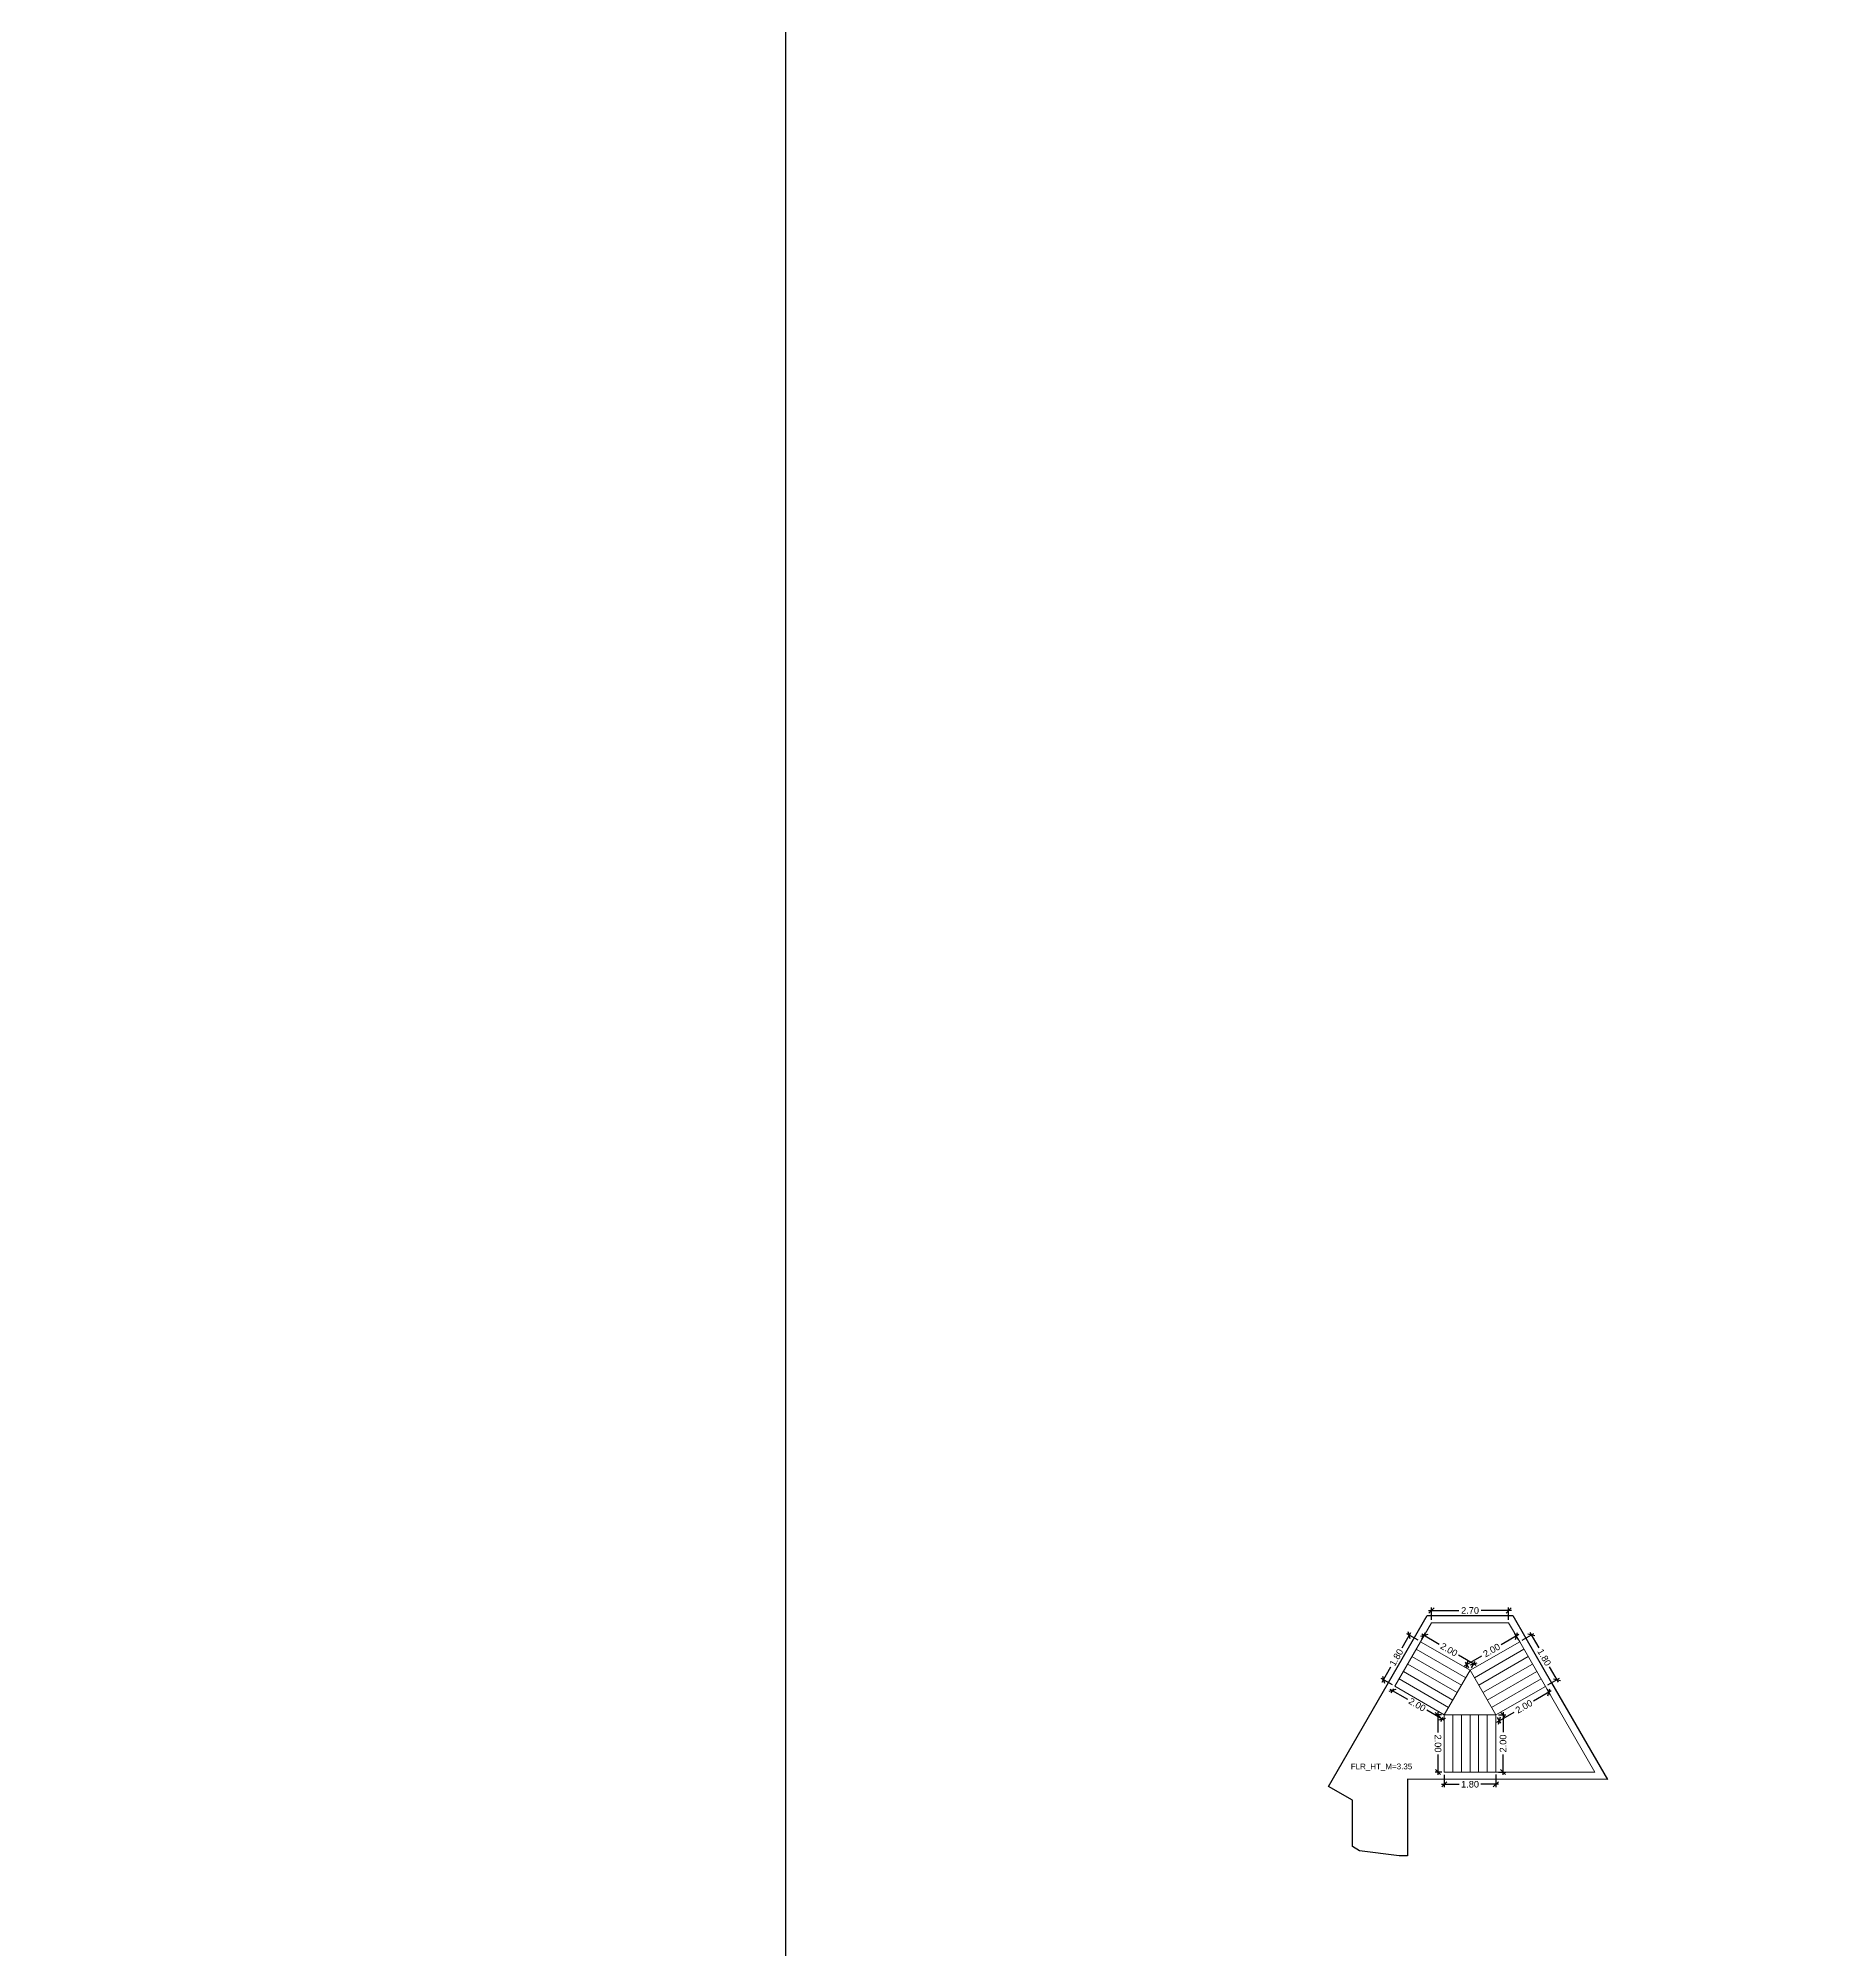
# Model space of a CAD drawing. Header units: metres. Extents: x 256329 to 886268, y -249371 to 355.
# Drawn here: x 281719.7 to 281782.1, y -707 to -640.1 of the extents above; entities that cross this region are included whole.
import ezdxf

# ---------------------------------------------------------------- set-up
doc = ezdxf.new("R2010")
doc.units = ezdxf.units.M
doc.header["$MEASUREMENT"] = 0
doc.header["$PDMODE"] = 35
doc.linetypes.add('CONTINOUS', pattern=[0])
doc.layers.get('0').update_dxf_attribs({"lineweight": 18})
doc.layers.get('Defpoints').update_dxf_attribs({"lineweight": 20})
doc.layers.add('BLK_1_FLR_37_STAIR_2', color=7, linetype='Continuous')
for name, color, linetype, lineweight in [('BLK_1_FLR_37_STAIR_2_FLIGHT_1', 7, 'Continuous', 0), ('BLK_1_FLR_37_STAIR_2_FLIGHT_2', 7, 'Continuous', 0), ('BLK_1_FLR_37_STAIR_2_FLIGHT_3', 7, 'Continuous', 0), ('BLK_1_FLR_37_STAIR_2_LANDING_1', 7, 'Continuous', 0), ('BLK_1_FLR_37_STAIR_2_LANDING_2', 7, 'Continuous', 0)]:
    doc.layers.add(name, color=color, linetype=linetype, lineweight=lineweight)
doc.layers.add('SPA COMMENT', color=7, linetype='Continuous', true_color=0xeb0505)
doc.styles.get("Standard").update_dxf_attribs({"font": 'arial.ttf'})
doc.dimstyles.new('METRIC DIM', dxfattribs={"dimtxt": 0.23, "dimasz": 0.18, "dimexe": 0.1, "dimexo": 0.1, "dimgap": 0.09, "dimtad": 0, "dimzin": 0, "dimdsep": 46, "dimtxsty": 'Standard', "dimblk": 'OBLIQUE', "dimcen": 0, "dimdle": 0.1, "dimclrd": 147, "dimclre": 147, "dimclrt": 7, "dimadec": 0, "dimazin": 0, "dimtfac": 1, "dimtofl": 0, "dimtmove": 0, "dimatfit": 2, "dimfxl": 0.125, "dimtolj": 1, "dimtzin": 0, "dimarcsym": 0})

# ---------------------------------------------------------------- blocks, each defined once
blk = doc.blocks.new('_Oblique')
at = {"color": 0, "linetype": 'ByBlock', "lineweight": -2}
blk.add_line((-0.5, -0.5), (0.5, 0.5), dxfattribs=at)
blk = doc.blocks.new('*D476')
at = {"layer": 'BLK_1_FLR_37_STAIR_2_FLIGHT_2', "color": 147, "lineweight": -2, "transparency": 16777216}
for p, q in [((281771.633342, -696.13742), (281772.042465, -695.902327)), ((281771.905938, -695.865445), (281772.216084, -696.405181)), ((281772.902393, -697.599537), (281772.592246, -697.059801)), ((281772.530152, -697.698103), (281772.939275, -697.46301))]:
    blk.add_line(p, q, dxfattribs=at)
at = {"layer": 'Defpoints', "color": 0, "linetype": 'CONTINOUS', "transparency": 16777216}
for p in [(281771.546637, -696.187243, 0.042641), (281772.443447, -697.747926, 0.042641), (281772.85257, -697.512833)]:
    blk.add_point(p, dxfattribs=at)
at = {"layer": 'BLK_1_FLR_37_STAIR_2_FLIGHT_2', "color": 147, "linetype": 'CONTINOUS', "lineweight": -2, "transparency": 16777216, "xscale": 0.18, "yscale": 0.18, "zscale": 0.18}
for p, rotation in [((281771.95576, -695.952149), 119.882813), ((281772.85257, -697.512833), 299.882813)]:
    blk.add_blockref('_Oblique', p, dxfattribs=dict(at, rotation=rotation))
at = {"layer": 'BLK_1_FLR_37_STAIR_2_FLIGHT_2', "color": 7, "linetype": 'CONTINOUS', "transparency": 16777216, "insert": (281772.404165, -696.732491), "char_height": 0.23, "attachment_point": 5, "rotation": 299.88281257}
blk.add_mtext('\\A1;1.80', dxfattribs=at)
blk = doc.blocks.new('*D512')
at = {"layer": 'BLK_1_FLR_37_STAIR_2_LANDING_1', "color": 147, "lineweight": -2, "transparency": 16777216}
for p, q in [((281768.117832, -695.915056), (281768.733758, -696.2692)), ((281768.127231, -696.099328), (281768.254369, -695.87821)), ((281770.026374, -697.012426), (281769.410448, -696.658282)), ((281769.86239, -697.097006), (281769.989528, -696.875889))]:
    blk.add_line(p, q, dxfattribs=at)
at = {"layer": 'Defpoints', "color": 0, "linetype": 'CONTINOUS', "transparency": 16777216}
for p in [(281768.077386, -696.18602, 0.042641), (281769.812545, -697.183698, 0.042641), (281769.939682, -696.96258)]:
    blk.add_point(p, dxfattribs=at)
at = {"layer": 'BLK_1_FLR_37_STAIR_2_LANDING_1', "color": 147, "linetype": 'CONTINOUS', "lineweight": -2, "transparency": 16777216, "xscale": 0.18, "yscale": 0.18, "zscale": 0.18}
for p, rotation in [((281768.204524, -695.964902), 150.102044), ((281769.939682, -696.96258), 330.102044)]:
    blk.add_blockref('_Oblique', p, dxfattribs=dict(at, rotation=rotation))
at = {"layer": 'BLK_1_FLR_37_STAIR_2_LANDING_1', "color": 7, "linetype": 'CONTINOUS', "transparency": 16777216, "insert": (281769.072103, -696.463741), "char_height": 0.23, "attachment_point": 5, "rotation": 330.10204415}
blk.add_mtext('\\A1;2.00', dxfattribs=at)
blk = doc.blocks.new('*D513')
at = {"layer": 'BLK_1_FLR_37_STAIR_2_FLIGHT_2', "color": 147, "lineweight": -2, "transparency": 16777216}
for p, q in [((281771.518003, -695.936701), (281770.902649, -696.2903)), ((281771.496814, -696.100538), (281771.381476, -695.899819)), ((281769.610502, -697.032802), (281770.225856, -696.679203)), ((281769.762722, -697.096993), (281769.647383, -696.896274))]:
    blk.add_line(p, q, dxfattribs=at)
at = {"layer": 'Defpoints', "color": 0, "linetype": 'CONTINOUS', "transparency": 16777216}
for p in [(281771.431299, -695.986524), (281771.546637, -696.187243, 0.042641), (281769.812545, -697.183698, 0.042641)]:
    blk.add_point(p, dxfattribs=at)
at = {"layer": 'BLK_1_FLR_37_STAIR_2_FLIGHT_2', "color": 147, "linetype": 'CONTINOUS', "lineweight": -2, "transparency": 16777216, "xscale": 0.18, "yscale": 0.18, "zscale": 0.18}
for p, rotation in [((281771.431299, -695.986524), 29.88281300000001), ((281769.697206, -696.982979), 209.882813)]:
    blk.add_blockref('_Oblique', p, dxfattribs=dict(at, rotation=rotation))
at = {"layer": 'BLK_1_FLR_37_STAIR_2_FLIGHT_2', "color": 7, "linetype": 'CONTINOUS', "transparency": 16777216, "insert": (281770.564252, -696.484751), "char_height": 0.23, "attachment_point": 5, "rotation": 29.88281256}
blk.add_mtext('\\A1;2.00', dxfattribs=at)
blk = doc.blocks.new('*D514')
at = {"layer": 'BLK_1_FLR_37_STAIR_2_FLIGHT_3', "color": 147, "lineweight": -2, "transparency": 16777216}
for p, q in [((281768.809355, -698.744829), (281768.582076, -698.745846)), ((281768.681627, -698.6454), (281768.684805, -699.355215)), ((281768.691476, -700.845597), (281768.688299, -700.135781)), ((281768.818309, -700.745028), (281768.59103, -700.746045))]:
    blk.add_line(p, q, dxfattribs=at)
at = {"layer": 'Defpoints', "color": 0, "linetype": 'CONTINOUS', "transparency": 16777216}
for p in [(281768.909354, -698.744381, 0.042641), (281768.691029, -700.745598), (281768.918308, -700.74458, 0.042641)]:
    blk.add_point(p, dxfattribs=at)
at = {"layer": 'BLK_1_FLR_37_STAIR_2_FLIGHT_3', "color": 147, "linetype": 'CONTINOUS', "lineweight": -2, "transparency": 16777216, "xscale": 0.18, "yscale": 0.18, "zscale": 0.18}
for p, rotation in [((281768.682075, -698.745399), 90.256477), ((281768.691029, -700.745598), 270.256477)]:
    blk.add_blockref('_Oblique', p, dxfattribs=dict(at, rotation=rotation))
at = {"layer": 'BLK_1_FLR_37_STAIR_2_FLIGHT_3', "color": 7, "linetype": 'CONTINOUS', "transparency": 16777216, "insert": (281768.686552, -699.745498), "char_height": 0.23, "attachment_point": 5, "rotation": 270.25647707}
blk.add_mtext('\\A1;2.00', dxfattribs=at)
blk = doc.blocks.new('*D515')
at = {"layer": 'BLK_1_FLR_37_STAIR_2_FLIGHT_1', "color": 147, "lineweight": -2, "transparency": 16777216}
for p, q in [((281767.007423, -697.839994), (281767.621837, -698.194571)), ((281767.127697, -697.831648), (281767.044051, -697.976589)), ((281768.912321, -698.939306), (281768.297907, -698.584729)), ((281768.859371, -698.830993), (281768.775725, -698.975935))]:
    blk.add_line(p, q, dxfattribs=at)
at = {"layer": 'Defpoints', "color": 0, "linetype": 'CONTINOUS', "transparency": 16777216}
for p in [(281767.177681, -697.745036, 0.042641), (281767.094035, -697.889977), (281768.909354, -698.744381, 0.042641)]:
    blk.add_point(p, dxfattribs=at)
at = {"layer": 'BLK_1_FLR_37_STAIR_2_FLIGHT_1', "color": 147, "linetype": 'CONTINOUS', "lineweight": -2, "transparency": 16777216, "xscale": 0.18, "yscale": 0.18, "zscale": 0.18}
for p, rotation in [((281767.094035, -697.889977), 150.01084), ((281768.825709, -698.889323), 330.01084)]:
    blk.add_blockref('_Oblique', p, dxfattribs=dict(at, rotation=rotation))
at = {"layer": 'BLK_1_FLR_37_STAIR_2_FLIGHT_1', "color": 7, "linetype": 'CONTINOUS', "transparency": 16777216, "insert": (281767.959872, -698.38965), "char_height": 0.23, "attachment_point": 5, "rotation": 330.01084041}
blk.add_mtext('\\A1;2.00', dxfattribs=at)
blk = doc.blocks.new('*D516')
at = {"layer": 'BLK_1_FLR_37_STAIR_2_LANDING_2', "color": 147, "lineweight": -2, "transparency": 16777216}
for p, q in [((281772.49327, -697.83463), (281772.612864, -698.042756)), ((281772.649746, -697.906229), (281772.034392, -698.259828)), ((281770.742244, -699.00233), (281771.357599, -698.648731)), ((281770.759177, -698.831086), (281770.878772, -699.039212))]:
    blk.add_line(p, q, dxfattribs=at)
at = {"layer": 'Defpoints', "color": 0, "linetype": 'CONTINOUS', "transparency": 16777216}
for p in [(281772.443447, -697.747926, 0.042641), (281772.563041, -697.956052), (281770.709354, -698.744381, 0.042641)]:
    blk.add_point(p, dxfattribs=at)
at = {"layer": 'BLK_1_FLR_37_STAIR_2_LANDING_2', "color": 147, "linetype": 'CONTINOUS', "lineweight": -2, "transparency": 16777216, "xscale": 0.18, "yscale": 0.18, "zscale": 0.18}
for p, rotation in [((281772.563041, -697.956052), 29.88281300000001), ((281770.828949, -698.952507), 209.882813)]:
    blk.add_blockref('_Oblique', p, dxfattribs=dict(at, rotation=rotation))
at = {"layer": 'BLK_1_FLR_37_STAIR_2_LANDING_2', "color": 7, "linetype": 'CONTINOUS', "transparency": 16777216, "insert": (281771.695995, -698.454279), "char_height": 0.23, "attachment_point": 5, "rotation": 29.88281256}
blk.add_mtext('\\A1;2.00', dxfattribs=at)
blk = doc.blocks.new('*D517')
at = {"layer": 'BLK_1_FLR_37_STAIR_2_LANDING_2', "color": 147, "lineweight": -2, "transparency": 16777216}
for p, q in [((281770.809354, -698.744381), (281771.065005, -698.744381)), ((281770.965005, -698.644381), (281770.965005, -699.354095)), ((281770.965005, -700.844381), (281770.965005, -700.134668)), ((281770.809354, -700.744381), (281771.065005, -700.744381))]:
    blk.add_line(p, q, dxfattribs=at)
at = {"layer": 'Defpoints', "color": 0, "linetype": 'CONTINOUS', "transparency": 16777216}
for p in [(281770.709354, -698.744381, 0.042641), (281770.709354, -700.744381, 0.042641), (281770.965005, -700.744381)]:
    blk.add_point(p, dxfattribs=at)
at = {"layer": 'BLK_1_FLR_37_STAIR_2_LANDING_2', "color": 147, "linetype": 'CONTINOUS', "lineweight": -2, "transparency": 16777216, "xscale": 0.18, "yscale": 0.18, "zscale": 0.18}
for p, rotation in [((281770.965005, -698.744381), 90), ((281770.965005, -700.744381), 270)]:
    blk.add_blockref('_Oblique', p, dxfattribs=dict(at, rotation=rotation))
at = {"layer": 'BLK_1_FLR_37_STAIR_2_LANDING_2', "color": 7, "linetype": 'CONTINOUS', "transparency": 16777216, "insert": (281770.965005, -699.744381), "char_height": 0.23, "attachment_point": 5, "rotation": 90}
blk.add_mtext('\\A1;2.00', dxfattribs=at)
blk = doc.blocks.new('*D518')
at = {"layer": 'BLK_1_FLR_37_STAIR_2_FLIGHT_1', "color": 147, "lineweight": -2, "transparency": 16777216}
for p, q in [((281767.731863, -695.871161), (281767.420715, -696.410321)), ((281767.990774, -696.136036), (281767.595267, -695.90779)), ((281766.73219, -697.603401), (281767.043338, -697.064242)), ((281767.091069, -697.695052), (281766.695562, -697.466806))]:
    blk.add_line(p, q, dxfattribs=at)
at = {"layer": 'Defpoints', "color": 0, "linetype": 'CONTINOUS', "transparency": 16777216}
for p in [(281768.077386, -696.18602, 0.042641), (281766.782174, -697.516789), (281767.177681, -697.745036, 0.042641)]:
    blk.add_point(p, dxfattribs=at)
at = {"layer": 'BLK_1_FLR_37_STAIR_2_FLIGHT_1', "color": 147, "linetype": 'CONTINOUS', "lineweight": -2, "transparency": 16777216, "xscale": 0.18, "yscale": 0.18, "zscale": 0.18}
for p, rotation in [((281767.681879, -695.957773), 60.01084000000001), ((281766.782174, -697.516789), 240.01084)]:
    blk.add_blockref('_Oblique', p, dxfattribs=dict(at, rotation=rotation))
at = {"layer": 'BLK_1_FLR_37_STAIR_2_FLIGHT_1', "color": 7, "linetype": 'CONTINOUS', "transparency": 16777216, "insert": (281767.232026, -696.737281), "char_height": 0.23, "attachment_point": 5, "rotation": 60.01084041}
blk.add_mtext('\\A1;1.80', dxfattribs=at)
blk = doc.blocks.new('*D519')
at = {"layer": 'BLK_1_FLR_37_STAIR_2_FLIGHT_3', "color": 147, "lineweight": -2, "transparency": 16777216}
for p, q in [((281768.809354, -701.171559), (281769.431854, -701.171559)), ((281768.909354, -700.844381), (281768.909354, -701.271559)), ((281770.809354, -701.171559), (281770.186854, -701.171559)), ((281770.709354, -700.830582), (281770.709354, -701.271559))]:
    blk.add_line(p, q, dxfattribs=at)
at = {"layer": 'Defpoints', "color": 0, "linetype": 'CONTINOUS', "transparency": 16777216}
for p in [(281768.909354, -700.744381, 0.042641), (281770.709354, -700.730582, 0.042641), (281770.709354, -701.171559)]:
    blk.add_point(p, dxfattribs=at)
at = {"layer": 'BLK_1_FLR_37_STAIR_2_FLIGHT_3', "color": 147, "linetype": 'CONTINOUS', "lineweight": -2, "transparency": 16777216, "xscale": 0.18, "yscale": 0.18, "zscale": 0.18, "rotation": 180}
blk.add_blockref('_Oblique', (281768.909354, -701.171559), dxfattribs=at)
at = {"layer": 'BLK_1_FLR_37_STAIR_2_FLIGHT_3', "color": 147, "linetype": 'CONTINOUS', "lineweight": -2, "transparency": 16777216, "xscale": 0.18, "yscale": 0.18, "zscale": 0.18}
blk.add_blockref('_Oblique', (281770.709354, -701.171559), dxfattribs=at)
at = {"layer": 'BLK_1_FLR_37_STAIR_2_FLIGHT_3', "color": 7, "linetype": 'CONTINOUS', "transparency": 16777216, "insert": (281769.809354, -701.171559), "char_height": 0.23, "attachment_point": 5}
blk.add_mtext('\\A1;1.80', dxfattribs=at)
blk = doc.blocks.new('*D520')
at = {"layer": 'BLK_1_FLR_37_STAIR_2_LANDING_1', "color": 147, "lineweight": -2, "transparency": 16777216}
for p, q in [((281768.360704, -695.09359), (281769.419887, -695.09359)), ((281768.460704, -695.422805), (281768.460704, -694.99359)), ((281771.259644, -695.09359), (281770.20046, -695.09359)), ((281771.159644, -695.423468), (281771.159644, -694.99359))]:
    blk.add_line(p, q, dxfattribs=at)
at = {"layer": 'Defpoints', "color": 0, "linetype": 'CONTINOUS', "transparency": 16777216}
for p in [(281771.159644, -695.09359), (281768.460704, -695.522805, 0.042641), (281771.159644, -695.523468, 0.042641)]:
    blk.add_point(p, dxfattribs=at)
at = {"layer": 'BLK_1_FLR_37_STAIR_2_LANDING_1', "color": 147, "linetype": 'CONTINOUS', "lineweight": -2, "transparency": 16777216, "xscale": 0.18, "yscale": 0.18, "zscale": 0.18, "rotation": 180}
blk.add_blockref('_Oblique', (281768.460704, -695.09359), dxfattribs=at)
at = {"layer": 'BLK_1_FLR_37_STAIR_2_LANDING_1', "color": 147, "linetype": 'CONTINOUS', "lineweight": -2, "transparency": 16777216, "xscale": 0.18, "yscale": 0.18, "zscale": 0.18}
blk.add_blockref('_Oblique', (281771.159644, -695.09359), dxfattribs=at)
at = {"layer": 'BLK_1_FLR_37_STAIR_2_LANDING_1', "color": 7, "linetype": 'CONTINOUS', "transparency": 16777216, "insert": (281769.810174, -695.09359), "char_height": 0.23, "attachment_point": 5}
blk.add_mtext('\\A1;2.70', dxfattribs=at)

msp = doc.modelspace()

# ---------------------------------------------------------------- linework, layer by layer
at = {"layer": 'BLK_1_FLR_37_STAIR_2', "color": 7, "linetype": 'CONTINOUS'}
msp.add_lwpolyline([(281768.314508, -695.26945), (281771.305203, -695.270185), (281771.76588, -696.060342), (281772.662949, -697.621476), (281774.613759, -700.999363), (281767.621357, -700.996337), (281767.620687, -703.672928), (281767.331394, -703.672856), (281765.946212, -703.495291), (281765.69288, -703.34908), (281765.693192, -701.726139), (281764.862227, -701.245928)], close=True, dxfattribs=at)
at = {"layer": 'BLK_1_FLR_37_STAIR_2_FLIGHT_1', "color": 3, "linetype": 'CONTINOUS'}
for p, q in [((281769.659109, -697.445201), (281767.927435, -696.445856)), ((281769.812545, -697.183698), (281768.077386, -696.18602)), ((281769.359207, -697.964873), (281767.627533, -696.965528)), ((281769.509158, -697.705037), (281767.777484, -696.705692)), ((281768.909354, -698.744381), (281767.177681, -697.745036)), ((281769.059305, -698.484545), (281767.327632, -697.4852)), ((281769.209256, -698.224709), (281767.477582, -697.225364))]:
    msp.add_line(p, q, dxfattribs=at)
at = {"layer": 'BLK_1_FLR_37_STAIR_2_FLIGHT_1', "color": 7, "ltscale": 0.05}
msp.add_lwpolyline([(281769.812545, -697.183698), (281768.909354, -698.744381), (281767.177681, -697.745036), (281768.077386, -696.18602), (281769.812545, -697.183698)], dxfattribs=at)
at = {"layer": 'BLK_1_FLR_37_STAIR_2_FLIGHT_2', "color": 3, "linetype": 'CONTINOUS'}
for p, q in [((281769.812545, -697.183698), (281771.546637, -696.187243)), ((281769.962013, -697.443812), (281771.696105, -696.447356)), ((281770.111481, -697.703926), (281771.845574, -696.70747)), ((281770.260949, -697.964039), (281771.995042, -696.967584)), ((281770.410418, -698.224153), (281772.14451, -697.227698)), ((281770.559886, -698.484267), (281772.293979, -697.487812)), ((281770.709354, -698.744381), (281772.443447, -697.747926))]:
    msp.add_line(p, q, dxfattribs=at)
at = {"layer": 'BLK_1_FLR_37_STAIR_2_FLIGHT_2', "color": 7, "linetype": 'CONTINOUS'}
msp.add_lwpolyline([(281771.546637, -696.187243), (281772.443447, -697.747926), (281770.709354, -698.744381), (281769.812545, -697.183698), (281771.546637, -696.187243)], dxfattribs=at)
at = {"layer": 'BLK_1_FLR_37_STAIR_2_FLIGHT_3', "color": 3, "linetype": 'CONTINOUS'}
for p, q in [((281768.909354, -698.744381), (281768.909354, -700.744381)), ((281769.209354, -698.744381), (281769.209354, -700.744381)), ((281769.509354, -698.744381), (281769.509354, -700.744381)), ((281769.809354, -698.744381), (281769.809354, -700.744381)), ((281770.109354, -698.744381), (281770.109354, -700.744381)), ((281770.409354, -698.744381), (281770.409354, -700.744381)), ((281770.709354, -698.744381), (281770.709354, -700.744381))]:
    msp.add_line(p, q, dxfattribs=at)
at = {"layer": 'BLK_1_FLR_37_STAIR_2_FLIGHT_3', "color": 7, "linetype": 'CONTINOUS'}
msp.add_lwpolyline([(281768.909354, -698.744381), (281770.709354, -698.744381), (281770.709354, -700.744381), (281768.909354, -700.744381)], close=True, dxfattribs=at)
at = {"layer": 'BLK_1_FLR_37_STAIR_2_LANDING_1', "color": 7, "ltscale": 0.05}
msp.add_lwpolyline([(281768.460704, -695.522805), (281771.159644, -695.523468), (281771.546637, -696.187243), (281769.812545, -697.183698), (281768.077386, -696.18602), (281768.460704, -695.522805)], dxfattribs=at)
at = {"layer": 'BLK_1_FLR_37_STAIR_2_LANDING_2', "ltscale": 0.05}
msp.add_lwpolyline([(281770.709354, -698.744381), (281772.443447, -697.747926), (281774.174389, -700.745104), (281770.709355, -700.745104), (281770.709354, -698.744381)], dxfattribs=at)
at = {"layer": 'SPA COMMENT'}
msp.add_lwpolyline([(281860.317546, -923.441005), (281745.876506, -923.441005), (281745.876506, 21.834427), (281860.317546, 21.834427)], close=True, dxfattribs=at)

# ---------------------------------------------------------------- texts
at = {"layer": 'BLK_1_FLR_37_STAIR_2', "color": 7, "linetype": 'CONTINOUS', "insert": (281765.637195, -700.44638, -0.042641), "char_height": 0.2, "attachment_point": 1}
msp.add_mtext_dynamic_manual_height_columns('FLR_HT_M=3.35', width=2.272281, gutter_width=0.405, heights=[0.300679], dxfattribs=at)

# ---------------------------------------------------------------- dimensions: what is measured, and where the dimension line sits
at = {"layer": 'BLK_1_FLR_37_STAIR_2_FLIGHT_1', "color": 1, "linetype": 'CONTINOUS'}
dim = msp.add_aligned_dim(p1=(281768.077386, -696.18602), p2=(281767.177681, -697.745036), distance=-0.456643, dimstyle='METRIC DIM', override={"dimfxl": 0.18}, dxfattribs=at)
dim.commit()
dim.dimension.update_dxf_attribs({"geometry": '*D518', "text_midpoint": (281767.232026, -696.737281, -0.042641)})
at = {"layer": 'BLK_1_FLR_37_STAIR_2_FLIGHT_1', "color": 2, "linetype": 'CONTINOUS'}
dim = msp.add_aligned_dim(p1=(281768.909354, -698.744381), p2=(281767.177681, -697.745036), distance=0.167346, dimstyle='METRIC DIM', override={"dimfxl": 0.18}, dxfattribs=at)
dim.commit()
dim.dimension.update_dxf_attribs({"geometry": '*D515', "text_midpoint": (281767.959872, -698.38965, -0.042641)})
at = {"layer": 'BLK_1_FLR_37_STAIR_2_FLIGHT_2', "color": 2, "linetype": 'CONTINOUS'}
dim = msp.add_aligned_dim(p1=(281769.812545, -697.183698), p2=(281771.546637, -696.187243), distance=0.231497, dimstyle='METRIC DIM', override={"dimfxl": 0.18}, dxfattribs=at)
dim.commit()
dim.dimension.update_dxf_attribs({"geometry": '*D513', "text_midpoint": (281770.564252, -696.484751, -0.042641)})
at = {"layer": 'BLK_1_FLR_37_STAIR_2_FLIGHT_2', "color": 1, "linetype": 'CONTINOUS'}
dim = msp.add_aligned_dim(p1=(281771.546637, -696.187243), p2=(281772.443447, -697.747926), distance=0.471858, dimstyle='METRIC DIM', override={"dimfxl": 0.18}, dxfattribs=at)
dim.commit()
dim.dimension.update_dxf_attribs({"geometry": '*D476', "text_midpoint": (281772.404165, -696.732491, -0.042641)})
at = {"layer": 'BLK_1_FLR_37_STAIR_2_FLIGHT_3', "color": 2, "linetype": 'CONTINOUS'}
dim = msp.add_aligned_dim(p1=(281768.909354, -698.744381), p2=(281768.918308, -700.74458), distance=-0.227281, dimstyle='METRIC DIM', override={"dimfxl": 0.18}, dxfattribs=at)
dim.commit()
dim.dimension.update_dxf_attribs({"geometry": '*D514', "text_midpoint": (281768.686552, -699.745498, -0.042641)})
at = {"layer": 'BLK_1_FLR_37_STAIR_2_FLIGHT_3', "color": 1, "linetype": 'CONTINOUS'}
dim = msp.add_linear_dim(base=(281770.709354, -701.171559, -0.042641), p1=(281768.909354, -700.744381), p2=(281770.709354, -700.730582), dimstyle='METRIC DIM', override={"dimfxl": 0.18}, dxfattribs=at)
dim.commit()
dim.dimension.update_dxf_attribs({"geometry": '*D519', "text_midpoint": (281769.809354, -701.171559, -0.042641)})
at = {"layer": 'BLK_1_FLR_37_STAIR_2_LANDING_1', "color": 1, "linetype": 'CONTINOUS'}
dim = msp.add_linear_dim(base=(281771.159644, -695.09359, -0.042641), p1=(281768.460704, -695.522805), p2=(281771.159644, -695.523468), dimstyle='METRIC DIM', override={"dimfxl": 0.18}, dxfattribs=at)
dim.commit()
dim.dimension.update_dxf_attribs({"geometry": '*D520', "text_midpoint": (281769.810174, -695.09359, -0.042641)})
at = {"layer": 'BLK_1_FLR_37_STAIR_2_LANDING_1', "color": 2, "linetype": 'CONTINOUS'}
dim = msp.add_aligned_dim(p1=(281768.077386, -696.18602), p2=(281769.812545, -697.183698), distance=0.255063, dimstyle='METRIC DIM', override={"dimfxl": 0.18}, dxfattribs=at)
dim.commit()
dim.dimension.update_dxf_attribs({"geometry": '*D512', "text_midpoint": (281769.072103, -696.463741, -0.042641)})
at = {"layer": 'BLK_1_FLR_37_STAIR_2_LANDING_2', "color": 1, "linetype": 'CONTINOUS'}
dim = msp.add_aligned_dim(p1=(281770.709354, -698.744381), p2=(281772.443447, -697.747926), distance=-0.24004, dimstyle='METRIC DIM', override={"dimfxl": 0.18}, dxfattribs=at)
dim.commit()
dim.dimension.update_dxf_attribs({"geometry": '*D516', "text_midpoint": (281771.695995, -698.454279, -0.042641)})
at = {"layer": 'BLK_1_FLR_37_STAIR_2_LANDING_2', "color": 2, "linetype": 'CONTINOUS'}
dim = msp.add_aligned_dim(p1=(281770.709354, -698.744381), p2=(281770.709354, -700.744381), distance=0.255651, dimstyle='METRIC DIM', override={"dimfxl": 0.18}, dxfattribs=at)
dim.commit()
dim.dimension.update_dxf_attribs({"geometry": '*D517', "text_midpoint": (281770.965005, -699.744381, -0.042641)})

doc.saveas('drawing.dxf')
